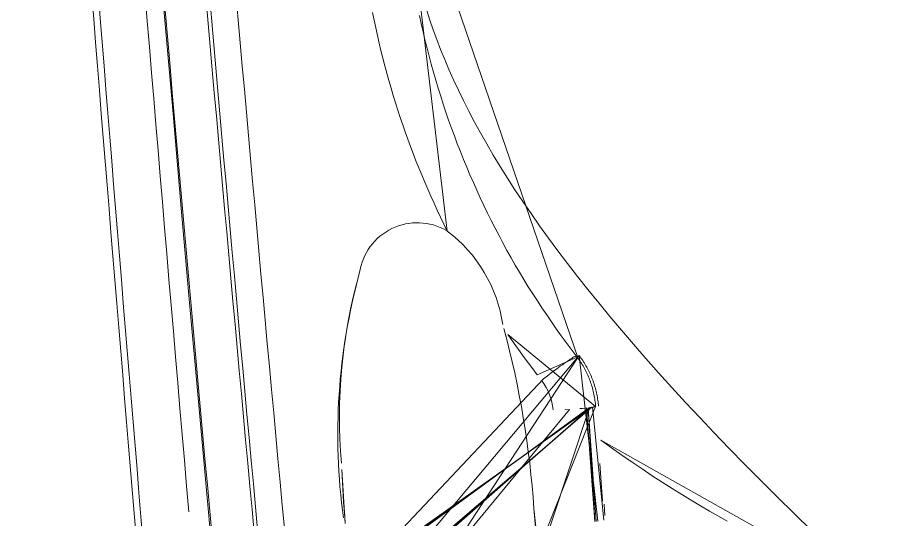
# Model space of a CAD drawing. Header units: millimetres. Extents: x 521 to 148073, y -17811 to 32040.
# Drawn here: x 65844.17 to 65868.43, y 20179.54 to 20193.49 of the extents above; entities that cross this region are included whole.
import ezdxf

# ---------------------------------------------------------------- set-up
doc = ezdxf.new("R2010")
doc.units = ezdxf.units.MM
doc.layers.add('Datové rozvody', color=6, linetype='Continuous')
doc.layers.add('PDF_Geometrie', color=7, linetype='Continuous', true_color=0xbdbdbd)

# ---------------------------------------------------------------- blocks, each defined once
blk = doc.blocks.new('projektor')
at = {"layer": 'PDF_Geometrie', "lineweight": 13}
for points in [[(86363.743, 14938.404), (86363.611, 14938.172), (86363.473, 14937.934), (86363.328, 14937.688), (86363.177, 14937.437), (86363.02, 14937.18), (86362.856, 14936.919), (86362.688, 14936.653), (86362.512, 14936.385), (86362.33, 14936.111), (86362.144, 14935.836), (86361.953, 14935.558), (86361.755, 14935.277), (86361.553, 14934.994), (86365.955, 14942.824)], [(86365.638, 14928.956), (86360.662, 14934.753), (86365.179, 14928.398)], [(86365.174, 14928.435), (86360.665, 14934.733), (86365.629, 14929.025)], [(86365.169, 14928.475), (86360.667, 14934.711), (86365.621, 14929.082), (86359.266, 14934.405), (86363.745, 14934.91)], [(86365.161, 14928.538), (86360.671, 14934.687), (86365.432, 14933.108)], [(86363.75, 14934.871), (86360.675, 14934.648), (86363.755, 14934.829), (86360.68, 14934.607), (86360.685, 14934.561), (86360.692, 14934.496), (86360.698, 14934.425)], [(86360.637, 14934.929), (86360.596, 14934.926), (86360.554, 14934.922), (86360.514, 14934.918), (86360.472, 14934.913), (86360.432, 14934.907), (86360.391, 14934.9), (86360.35, 14934.893), (86360.31, 14934.884), (86360.269, 14934.876), (86360.228, 14934.867), (86360.188, 14934.857), (86360.149, 14934.847), (86360.109, 14934.835), (86360.07, 14934.823), (86360.03, 14934.811), (86359.991, 14934.798), (86359.952, 14934.784), (86359.913, 14934.769), (86359.875, 14934.754), (86359.836, 14934.738), (86359.798, 14934.722), (86359.76, 14934.705), (86359.723, 14934.687), (86359.686, 14934.669), (86359.649, 14934.65), (86359.612, 14934.631), (86359.576, 14934.611), (86359.54, 14934.59), (86359.505, 14934.569), (86359.469, 14934.548), (86359.435, 14934.525), (86359.401, 14934.502), (86359.366, 14934.478), (86359.332, 14934.455), (86359.3, 14934.43), (86359.266, 14934.405), (86369.601, 14927.649)], [(86363.717, 14935.075), (86360.659, 14934.771), (86360.658, 14934.781), (86360.657, 14934.789), (86360.656, 14934.796), (86360.655, 14934.803), (86360.653, 14934.81), (86360.653, 14934.816), (86360.65, 14934.822), (86360.65, 14934.827), (86360.649, 14934.831), (86360.648, 14934.837), (86360.647, 14934.84), (86360.645, 14934.844), (86360.645, 14934.847), (86360.644, 14934.849), (86360.643, 14934.851), (86360.642, 14934.852), (86365.393, 14932.967)], [(86362.179, 14934.963), (86363.204, 14935.037)], [(86363.285, 14935.085), (86363.59, 14935.104)], [(86345.372, 14929.595), (86359.34, 14934.379), (86359.372, 14934.402), (86359.406, 14934.425), (86359.439, 14934.447), (86359.474, 14934.468), (86359.508, 14934.49), (86359.542, 14934.511), (86359.577, 14934.531), (86359.613, 14934.551), (86359.649, 14934.57), (86359.685, 14934.588), (86359.722, 14934.607), (86359.759, 14934.624), (86359.797, 14934.641), (86359.835, 14934.658), (86359.873, 14934.674), (86359.911, 14934.688), (86359.951, 14934.703), (86359.99, 14934.718), (86360.029, 14934.731), (86360.069, 14934.743), (86360.109, 14934.755), (86360.149, 14934.766), (86360.19, 14934.778), (86360.23, 14934.788), (86360.271, 14934.797), (86360.312, 14934.806), (86360.353, 14934.814), (86360.394, 14934.821), (86360.435, 14934.828), (86360.477, 14934.835), (86360.518, 14934.84), (86360.559, 14934.845), (86360.601, 14934.849), (86360.642, 14934.852), (86358.692, 14932.48), (86358.849, 14932.587), (86359.005, 14932.697), (86359.161, 14932.808), (86359.316, 14932.92), (86359.471, 14933.035), (86359.627, 14933.151), (86359.781, 14933.268), (86359.307, 14934.355), (86359.094, 14934.193), (86358.912, 14934.056), (86358.727, 14933.922), (86358.542, 14933.79), (86358.355, 14933.659), (86358.166, 14933.529), (86357.978, 14933.402), (86357.787, 14933.277), (86357.596, 14933.154), (86357.402, 14933.033), (86357.208, 14932.914), (86357.013, 14932.797), (86356.816, 14932.681), (86356.618, 14932.568), (86356.42, 14932.456), (86356.22, 14932.347), (86356.019, 14932.241), (86355.817, 14932.135), (86355.615, 14932.031), (86355.411, 14931.93), (86355.206, 14931.832), (86355, 14931.734), (86354.794, 14931.639), (86354.586, 14931.547), (86354.378, 14931.455), (86354.169, 14931.367), (86353.959, 14931.28), (86353.748, 14931.196), (86353.537, 14931.113), (86353.324, 14931.033), (86353.112, 14930.955), (86352.899, 14930.879), (86352.684, 14930.805), (86352.469, 14930.734), (86352.254, 14930.665), (86352.037, 14930.598), (86351.821, 14930.532), (86351.604, 14930.47), (86351.386, 14930.408), (86351.168, 14930.349), (86350.949, 14930.294), (86350.73, 14930.239), (86350.51, 14930.187), (86350.29, 14930.137), (86350.07, 14930.089)], [(86364.05, 14925.622), (86363.977, 14925.715), (86365.794, 14927.879), (86359.894, 14933.441), (86359.84, 14933.511), (86359.785, 14933.583), (86359.732, 14933.654), (86359.679, 14933.724), (86359.628, 14933.792), (86359.579, 14933.858), (86359.545, 14933.906), (86359.512, 14933.953), (86359.48, 14933.997), (86359.451, 14934.04), (86359.432, 14934.067), (86359.414, 14934.093), (86359.397, 14934.117), (86359.381, 14934.142), (86359.366, 14934.164), (86359.352, 14934.186), (86359.34, 14934.205)], [(86360.733, 14934.016), (86360.723, 14934.146), (86365.513, 14930.201)], [(86349.986, 14928.82), (86350.195, 14928.862), (86350.402, 14928.907), (86350.609, 14928.953), (86350.815, 14929.001), (86351.02, 14929.05), (86351.224, 14929.101), (86351.427, 14929.154), (86351.629, 14929.209), (86351.83, 14929.265), (86352.031, 14929.324), (86352.231, 14929.383), (86352.429, 14929.445), (86352.627, 14929.507), (86352.824, 14929.572), (86353.021, 14929.638), (86353.216, 14929.707), (86353.412, 14929.777), (86353.607, 14929.848), (86353.801, 14929.921), (86353.995, 14929.996), (86354.188, 14930.074), (86354.381, 14930.152), (86354.573, 14930.232), (86354.764, 14930.314), (86354.955, 14930.398), (86355.145, 14930.484), (86355.334, 14930.57), (86355.523, 14930.66), (86355.711, 14930.749), (86355.898, 14930.842), (86345.372, 14929.595)], [(86308.184, 14919.395), (86322.761, 14920.967), (86325.227, 14921.159), (86327.698, 14921.353), (86330.175, 14921.549), (86332.656, 14921.748), (86335.144, 14921.949), (86337.638, 14922.152), (86340.138, 14922.359), (86342.643, 14922.567), (86345.153, 14922.778), (86347.668, 14922.992), (86350.194, 14923.208), (86352.73, 14923.428), (86355.278, 14923.651), (86357.838, 14923.878), (86360.411, 14924.109), (86362.999, 14924.343), (86365.6, 14924.581)]]:
    blk.add_lwpolyline(points, dxfattribs=at)
for points in [[(86363.401, 14933.183), (86364.407, 14933.272), (86364.427, 14933.274), (86364.446, 14933.276), (86364.464, 14933.278), (86364.484, 14933.28), (86364.503, 14933.282), (86364.522, 14933.285), (86364.54, 14933.287), (86364.56, 14933.29), (86364.578, 14933.292), (86364.596, 14933.295), (86364.616, 14933.298), (86364.634, 14933.302), (86364.652, 14933.305), (86364.67, 14933.308), (86364.688, 14933.311), (86364.707, 14933.314), (86364.724, 14933.318), (86364.742, 14933.321), (86364.76, 14933.324), (86364.777, 14933.328), (86364.795, 14933.332), (86364.812, 14933.335)], [(86363.802, 14928.083), (86363.608, 14928.069), (86363.417, 14928.055), (86363.23, 14928.041), (86363.046, 14928.03), (86362.867, 14928.019), (86362.69, 14928.01), (86362.515, 14928.001), (86362.345, 14927.992)]]:
    blk.add_lwpolyline(points, close=True, dxfattribs=at)
for centre, radius, start, end in [((86359.706, 14934.475), 0.455, 198.6557, 216.3375), ((86360.866, 14932.202), 1.507, 95.1282, 127.1733), ((86365.064, 14908.133), 25.104, 93.7995, 105.0746), ((86359, 14928.494), 3.891, 98.4451, 142.8777), ((86357.251, 14930.033), 1.578, 150.0195, 261.592), ((86361.408, 14944.475), 16.593, 254.6664, 277.7673), ((86360.892, 14941.919), 13.992, 253.9364, 275.2662), ((86101.71, 17735.656), 2821.429, 274.517308, 275.332773), ((86122.492, 17523.847), 2609.33, 274.428605, 275.310149), ((86119.962, 17550.29), 2635.993, 274.439052, 275.313085), ((86102.21, 17782.514), 2870.009, 274.358074, 275.265477), ((85991.318, 19237.699), 4329.868, 274.634061, 274.930974), ((86066.966, 18474.389), 3564.194, 274.122392, 274.78471), ((86056.5, 18585.495), 3675.96, 274.160596, 274.802809)]:
    blk.add_arc(centre, radius, start, end, dxfattribs=at)
blk.add_open_spline([(86365.894, 14942.699), (86355.418, 14931.369), (86350.274, 14929.607), (86345.372, 14929.646)], degree=3, dxfattribs=at)

msp = doc.modelspace()

# ---------------------------------------------------------------- block references
at = {"layer": 'Datové rozvody', "xscale": 1.027900945623324, "yscale": 1.027900945623324, "zscale": 1.027900945623324, "rotation": 270.0000000000001}
msp.add_blockref('projektor', (50508.686, 108952.866), dxfattribs=at)

doc.saveas('drawing.dxf')
